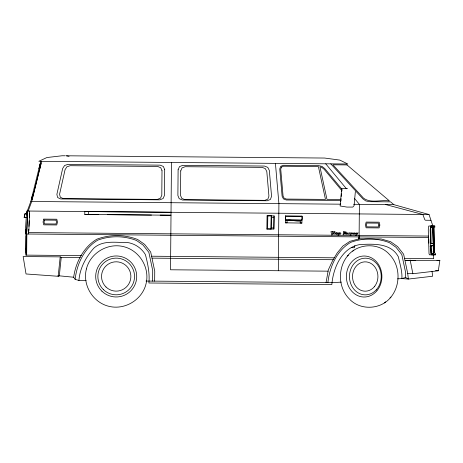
<?xml version="1.0" encoding="UTF-8"?>
<svg xmlns="http://www.w3.org/2000/svg" width="463" height="463" viewBox="0 0 463 463"><rect width="100%" height="100%" fill="white"/><g stroke="black" fill="none" stroke-linecap="round" stroke-linejoin="round"><path stroke-width="0.69" d="M26.663 255.125L26.848 234M98.735 214.601L84.775 214.404L84.798 211.533L171.032 212.286M88.612 214.514L88.641 211.643M152.616 281.116L152.709 270.525L148.86 252.37L143.096 245.101L136.487 240.465A54.993 54.993 0 0 0 97.774 240.129C84.214 248.116 76.823 264.142 75.139 279.334L78.918 280.474L86.135 280.537M154.654 281.134L154.74 271.144L150.689 252.034L144.624 244.383L137.667 239.504A57.892 57.887 0 0 0 96.917 239.151C83.676 246.958 75.718 262.324 73.663 277.227L75.139 279.334M171.466 162.461L170.529 269.784L328.099 271.162M278.321 270.728L278.905 203.645L275.427 163.37M351.226 247.688L354.403 247.728L354.866 245.656M359.091 238.85L359.392 204.345L354.322 198.239M432.037 271.237L432.621 276.232L408.36 279.062L405.623 277.476L405.663 272.73L401.815 254.575L396.05 247.306L389.441 242.67A54.993 54.993 0 0 0 350.728 242.334C336.798 250.529 329.523 267.093 327.891 282.644M285.434 215.851L285.44 220.041L287.048 220.567C291.181 218.513 304.723 225.452 301.974 216.088L285.434 215.851L285.445 222.83L301.882 223.073L301.974 216.088M267.07 215.839L274.079 215.932L273.864 229.035L266.862 229.029L267.07 215.839L271.277 215.671L271.063 229.035L271.277 215.891M266.862 229.029L267.597 228.849L267.805 215.66M273.864 229.035L274.079 215.932M271.063 229.035L267.597 228.849M25.534 229.885L25.639 232.941L26.443 232.947L27.664 211.898L26.86 211.892L26.397 214.954M28.949 226.419L29.273 220.764M29.482 217.228L29.47 213.061M335.478 234.295C335.183 232.791 337.706 232.38 336.288 234.625M340.432 204.866L340.56 203.477M340.751 201.393L341.005 198.615M341.196 196.532L341.451 193.754M341.642 191.67L341.833 189.587M355.358 191.699L354.073 205.722L352.771 207.077L346.949 207.077L340.108 205.989L341.717 188.464L347.539 188.464M28.596 231.199L28.787 229.249M334.593 234.295C334.303 232.171 339.257 231.911 337.145 234.469M352.754 234.347C352.939 231.338 357.546 233.919 353.622 234.301M58.182 276.284L60.207 256.872L23.15 256.548L26.026 273.969L58.182 276.284L59.31 275.832L73.663 277.227M60.207 256.872L61.238 257.341L59.31 275.832L57.875 275.728M346.11 234.4L345.971 233.705L345.201 233.381L346.243 232.779L346.179 231.992L343.257 231.72L343.656 232.177L343.048 234.741M326.045 282.633L328.331 269.854L332.515 260.854L337.151 253.024L342.828 246.113L349.872 241.356L359.415 238.763L381.124 238.954L390.622 241.715L397.578 246.588L403.643 254.245L407.695 273.355L412.869 273.726L438.339 270.751L439.85 260.322L405.119 260.345L415.595 260.438M339.836 234.359L339.83 233.12L339.24 233.427L338.818 235.204M78.918 280.474C79.844 268.332 85.811 257.196 93.786 248.203C102.96 239.817 116.086 242.791 127.325 242.485C134.936 243.596 141.429 248.064 145.399 254.615C147.865 263.893 149.815 273.355 148.889 283.003L331.855 284.595C333.071 268.175 341.897 247.311 360.156 244.516C373.629 243.914 390.922 242.884 398.354 256.826C399.905 263.985 402.341 271.173 401.901 278.576L397.567 278.83M26.235 217.512L24.151 217.39L24.834 213.952L26.883 213.414M24.151 217.39L25.118 213.86M31.93 197.377L31.426 199.617L32.045 199.622L33.452 194.234M350.925 235.308L351.33 233.566L351.851 233.173C351.724 235.169 353.582 232.027 351.614 233.034C349.403 232.594 350.861 232.964 350.115 235.279M348.419 234.614L348.842 232.837L349.658 232.843L349.293 234.376M356.446 235.354L356.869 233.578L357.459 233.277L357.471 234.492M31.739 198.089L32.688 194.217M39.795 168.584L40.819 164.116L40.206 164.11M338.002 235.175L338.43 233.317L337.857 233.138M343.911 234.816C343.28 233.092 345.554 233.259 345.103 234.457M355.63 235.331L356.059 233.468L355.486 233.288M431.684 254.829L435.498 254.8L435.463 253.446L434.56 252.873L433.947 227.918L434.826 227.304L434.792 226.013L432.893 226.06L429.045 214.537L27.282 211.03L30.813 201.48L40.738 161.321M33.423 194.419L41.051 163.184L40.431 163.179L39.025 168.573M41.635 161.327L31.71 201.486L28.179 211.035M39.06 168.387L39.992 164.706M337.857 233.115C338.667 232.958 341.746 231.992 340.675 234.301M346.498 233.196L347.742 232.935L347.655 234.353M355.486 233.271C356.388 232.501 357.106 233.531 358.217 232.889M346.816 234.434L347.059 233.277L346.498 233.213M28.312 234.018L28.885 230.192L29.644 211.053M32.647 197.388L32.271 198.696L31.658 198.691M358.403 239.041L359.109 236.9M347.505 255.975C337.654 268.071 338.025 287.326 349.004 298.571C359.774 310.847 380.985 309.892 390.957 297.061C400.808 284.959 400.431 265.704 389.452 254.459C378.682 242.184 357.471 243.144 347.505 255.975L348.436 255.119M332.903 234.4L335.056 231.65L333.597 231.639L334.043 232.027L332.637 234.33L332.249 232.004L332.799 231.627L330.935 231.616L331.89 235.181M352.737 251.195L353.882 250.142M384.579 302.895L385.725 301.841M390.025 297.917L390.957 297.061M432.853 228.566L433.814 227.918L434.421 252.873L433.605 252.867L432.992 227.912L433.814 227.918M432.772 226.951L430.764 227.622L431.146 243.162L433.183 243.741L432.772 226.951L430.659 226.934L430.318 229.989L430.654 243.717L433.183 243.741M430.081 246.316L433.229 245.656L433.426 253.822L431.319 253.805L431.001 252.902L430.7 245.633L433.229 245.656M405.623 277.476L401.901 278.576L408.36 279.062L407.695 273.355M24.834 213.952L26.599 213.507M341.26 282.129L331.873 282.679L146.019 281.058M436.979 260.443L439.85 260.322M430.978 226.042L432.876 225.996L433.582 254.783M428.472 237.502L25.951 233.994L25.772 255.119L81.366 255.599M285.445 222.83L287.054 222.801L287.048 220.567M271.364 227.946L273.604 227.946M65.109 155.782L62.111 155.759L46.867 157.542L38.823 161.303L347.811 164L339.83 160.094L324.627 158.045L66.006 155.788M340.947 199.547L326.971 199.426L319.968 166.888L321.542 167.247L324.071 169.198L342.03 190.825M341.028 200.473L286.267 199.999L283.443 198.911L282.112 196.266L279.756 168.966L280.676 166.379L283.269 165.297L318.509 165.604L321.97 166.391L324.748 168.538L342.093 189.425M30.813 201.48L340.71 204.183M353.645 204.293L393.839 204.646L429.045 214.537M84.775 214.404L171.009 215.231L160.169 215.139M107.404 214.676L151.494 215.064M430.966 220.295L425.526 220.249L424.791 219.728L422.864 214.485L385.795 204.577M434.792 226.013L430.613 225.973L430.185 229.804L430.92 253.637L431.319 254.76L435.498 254.8M432.893 226.06L428.715 226.019L428.287 229.851L429.022 253.683L429.421 254.806L433.6 254.847L433.692 258.678L404.656 258.423M28.66 232.576L428.437 236.066M151.702 256.213L334.321 257.81M61.238 257.341L80.238 257.509M152.171 258.134L333.192 259.714M271.532 217.436L273.772 217.465M285.457 216.395L301.998 216.632M285.48 219.821L301.957 220.058M285.44 220.041L301.911 220.278L300.227 220.758L300.198 222.992L301.882 223.073M435.504 270.647L438.339 270.751M24.435 217.297L26.53 217.419M66.684 155.927L69.074 156.326M433.426 253.822L431.389 253.244L431.221 246.322M432.934 251.97L434.421 252.873M433.136 251.976L434.086 252.572M393.839 204.646L390.558 201.862L369.295 201.677L365.799 200.925L362.911 198.864L330.761 163.85M325.726 163.804L346.48 188.794M410.166 260.061L412.869 273.726M428.767 238.879L428.871 243.139M25.922 248.88L25.957 253.203L26.513 253.209L26.663 235.916L26.107 235.91L25.922 248.88M162.009 170.737L161.795 195.212L160.487 198.193L157.385 199.408L63.165 198.586L60.3 197.238L59.577 194.234L65.063 169.666L66.898 166.807L70.185 165.702L157.675 166.466L160.754 167.733L162.009 170.737M164.695 169.637L164.469 195.403L163.098 198.54L159.828 199.819L60.647 198.957L57.638 197.533L56.874 194.373L62.65 168.515L64.577 165.499L68.038 164.342L160.134 165.146L163.375 166.477L164.695 169.637M178.11 169.759L177.885 195.525L179.204 198.685L182.445 200.016L267.267 200.757L270.433 199.437L271.555 196.283L269.327 170.465L267.753 167.34L264.419 166.055L182.746 165.343L179.482 166.622L178.11 169.759M180.726 170.905L180.518 195.38L181.768 198.384L184.847 199.651L264.853 200.346L267.863 199.09L268.928 196.092L266.81 171.57L265.316 168.601L262.151 167.38L185.136 166.709L182.034 167.919L180.726 170.905M25.436 230.07L25.569 233.896L26.408 233.908L26.981 230.082L27.734 210.943L26.895 210.931L26.582 212.048L25.436 230.07M345.369 232.443C344.42 234.891 343.997 230.811 345.369 232.443M354.496 233.468C353.483 235.418 353.732 232.073 354.496 233.468M86.402 268.962C82.287 284.89 92.727 302.351 108.701 306.269C124.622 310.384 142.089 299.943 146.007 283.969C150.122 268.048 139.681 250.581 123.708 246.669C107.786 242.548 90.32 252.989 86.402 268.962M378.861 225.053L378.369 226.957L366.87 226.858L366.407 224.937L366.904 223.039L378.398 223.137L378.861 225.053M379.851 225.064L379.11 227.923L366.111 227.808L365.417 224.931L366.164 222.078L379.156 222.188L379.851 225.064M43.8 219.115L43.053 221.968L43.742 224.844L56.735 224.96L57.481 222.101L56.793 219.225L43.8 219.115M44.535 220.075L44.037 221.974L44.5 223.895L56 223.999L56.498 222.09L56.035 220.174L44.535 220.075M281.44 167.068L280.723 169.088L283.055 196.017L284.143 198.181L286.452 199.073L325.477 199.408L318.399 166.535L283.466 166.229L281.44 167.068M347.001 164.921L332.909 164.799L363.559 198.176C370.84 203.627 381.037 199.541 389.458 200.93L347.001 164.921M101.924 291.186A20.511 20.511 0 0 0 136.093 281.475A20.511 20.511 0 0 0 110.599 256.739A20.511 20.511 0 0 0 101.924 291.186M103.434 289.63A18.335 18.335 0 0 0 133.986 280.943A18.335 18.335 0 0 0 111.189 258.829A18.335 18.335 0 0 0 103.434 289.63M105.992 286.991A14.666 14.666 0 0 0 130.427 280.046A14.666 14.666 0 0 0 112.196 262.359A14.666 14.666 0 0 0 105.992 286.991M376.894 290.799A20.511 17.762 -90 0 0 368.484 256.629A20.511 17.762 -90 0 0 347.059 282.123A20.511 17.762 -90 0 0 376.894 290.799M376.743 289.288A18.335 15.881 -90 0 0 369.225 258.736A18.335 15.881 -90 0 0 350.069 281.533A18.335 15.881 -90 0 0 376.743 289.288M374.347 286.73A14.666 12.698 -90 0 0 368.334 262.295A14.666 12.698 -90 0 0 353.014 280.526A14.666 12.698 -90 0 0 374.347 286.73"/></g></svg>
